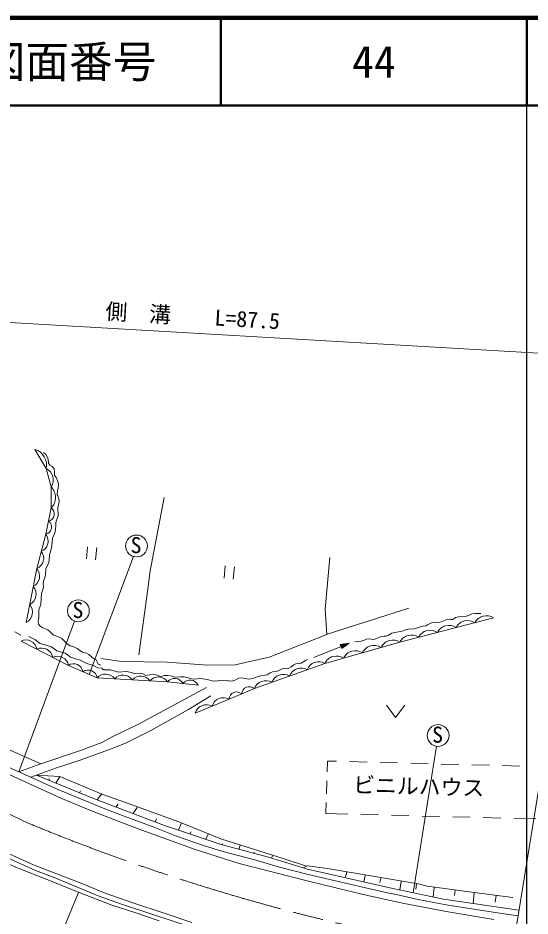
# Model space of a CAD drawing. Units: millimetres, scale not verified. Extents: x 40000 to 680000, y 20000 to 380000.
# Drawn here: x 520782 to 579350, y 277258 to 380000 of the extents above; entities that cross this region are included whole.
import ezdxf
from ezdxf.enums import TextEntityAlignment as Align

# ---------------------------------------------------------------- set-up
doc = ezdxf.new("R2010")
doc.units = ezdxf.units.MM
doc.header["$LTSCALE"] = 1000
doc.linetypes.add('CHAIN', pattern=[18.5, 12, -1.5, 3.5, -1.5])
for name, color, linetype, lineweight in [('M-BGD', 7, 'Continuous', 13), ('M-BMK', 2, 'CHAIN', 13), ('M-BMK-SRVR', 3, 'Continuous', 13), ('M-STR-HTXT', 7, 'Continuous', 13), ('M-TTL', 2, 'Continuous', 140), ('M-TTL-BAND', 7, 'Continuous', 25), ('M-TTL-LINE', 7, 'Continuous', 50)]:
    doc.layers.add(name, color=color, linetype=linetype, lineweight=lineweight)
doc.layers.add('M-TTL-TXT', color=7, linetype='Continuous')
doc.styles.add('ＭＳ ゴシック', font='')
doc.styles.get('ＭＳ ゴシック').set_extended_font_data('MS Gothic')

msp = doc.modelspace()

# ---------------------------------------------------------------- linework, layer by layer
at = {"layer": 'M-BGD'}
for p, q in [((524021, 328448), (522715, 330634)), ((523971, 330044), (523690, 330271)), ((524237, 329563), (523971, 330044)), ((524288, 329059), (524237, 329563)), ((524413, 328834), (524288, 329059)), ((524683, 328693), (524413, 328834)), ((524568, 326353), (524021, 328448)), ((524911, 328408), (524683, 328693)), ((524977, 328022), (524911, 328408)), ((524973, 327686), (524977, 328022)), ((525148, 327424), (524973, 327686)), ((525337, 326989), (525148, 327424)), ((525421, 326595), (525337, 326989)), ((524590, 323945), (524568, 326353)), ((525279, 325461), (525311, 325879)), ((525311, 325879), (525387, 326207)), ((525387, 326207), (525421, 326595)), ((525337, 325339), (525279, 325461)), ((525463, 325022), (525337, 325339)), ((525415, 324249), (525481, 324670)), ((525481, 324670), (525463, 325022)), ((535887, 316755), (537506, 325147)), ((523956, 320931), (524590, 323945)), ((525331, 323735), (525350, 323997)), ((525393, 323345), (525331, 323735)), ((525350, 323997), (525415, 324249)), ((525136, 322420), (525269, 322737)), ((525269, 322737), (525386, 323032)), ((525386, 323032), (525393, 323345)), ((525019, 321258), (525100, 321857)), ((525099, 322235), (525136, 322420)), ((525100, 321857), (525099, 322235)), ((522946, 317012), (523956, 320931)), ((524746, 320503), (524953, 320968)), ((524953, 320968), (525019, 321258)), ((524622, 319417), (524687, 320009)), ((524687, 320009), (524746, 320503)), ((524367, 318053), (524372, 318599)), ((524372, 318599), (524491, 318940)), ((524491, 318940), (524622, 319417)), ((528752, 319504), (528615, 318111)), ((529660, 318008), (529797, 319402)), ((524087, 317244), (524294, 317649)), ((524294, 317649), (524367, 318053)), ((528945, 304889), (533999, 318394)), ((555933, 312383), (556466, 318273)), ((521725, 310833), (522946, 317012)), ((523914, 316303), (523984, 316987)), ((523984, 316987), (524087, 317244)), ((535582, 314390), (535887, 316755)), ((544497, 317304), (544360, 315911)), ((545405, 315809), (545542, 317202)), ((523649, 315226), (523698, 315555)), ((523698, 315555), (523846, 315998)), ((523846, 315998), (523914, 316303)), ((523490, 314139), (523547, 314399)), ((523547, 314399), (523668, 314702)), ((523696, 314990), (523649, 315226)), ((523668, 314702), (523696, 314990)), ((534595, 307137), (535582, 314390)), ((523396, 312910), (523451, 313530)), ((523451, 313530), (523490, 314139)), ((523180, 312285), (523285, 312588)), ((523285, 312588), (523396, 312910)), ((556125, 309484), (555933, 312383)), ((556041, 309454), (565478, 312485)), ((523095, 310957), (523175, 311422)), ((523175, 311422), (523179, 311938)), ((523179, 311938), (523180, 312285)), ((575179, 311366), (564465, 308594)), ((570538, 311198), (570844, 311410)), ((570844, 311410), (571213, 311507)), ((571213, 311507), (571940, 311533)), ((571940, 311533), (572320, 311630)), ((572320, 311630), (572698, 311825)), ((572698, 311825), (573079, 311864)), ((573079, 311864), (573449, 311862)), ((573449, 311862), (573709, 311858)), ((520888, 293757), (527255, 311004)), ((523131, 310653), (523095, 310957)), ((523279, 310450), (523131, 310653)), ((523610, 310216), (523279, 310450)), ((566154, 310108), (566588, 310282)), ((566588, 310282), (567039, 310420)), ((567039, 310420), (567451, 310476)), ((567451, 310476), (567631, 310554)), ((567631, 310554), (568022, 310772)), ((568022, 310772), (568375, 310866)), ((568375, 310866), (568909, 310842)), ((568909, 310842), (569169, 310911)), ((569169, 310911), (569752, 311156)), ((569752, 311156), (570239, 311181)), ((570239, 311181), (570538, 311198)), ((520408, 309761), (521092, 309377)), ((524183, 310019), (523610, 310216)), ((524474, 309769), (524183, 310019)), ((524816, 309413), (524474, 309769)), ((525478, 309176), (524816, 309413)), ((549518, 306882), (556125, 309484)), ((562315, 309251), (562671, 309276)), ((562671, 309276), (562889, 309271)), ((562889, 309271), (563171, 309396)), ((563171, 309396), (563559, 309629)), ((563559, 309629), (563888, 309709)), ((563888, 309709), (564316, 309768)), ((564316, 309768), (564627, 309800)), ((564627, 309800), (564992, 309958)), ((564992, 309958), (565430, 310074)), ((565430, 310074), (566154, 310108)), ((526565, 305931), (521140, 308720)), ((522024, 309235), (522730, 308888)), ((522730, 308888), (523335, 308442)), ((523335, 308442), (524620, 308052)), ((525797, 309012), (525478, 309176)), ((526126, 308680), (525797, 309012)), ((526440, 308375), (526126, 308680)), ((526754, 308181), (526440, 308375)), ((564465, 308594), (555869, 306166)), ((558665, 308473), (557645, 308327)), ((557645, 308327), (557834, 307864)), ((557849, 308356), (557664, 308281)), ((557683, 308235), (558053, 308386)), ((558257, 308415), (557702, 308188)), ((557720, 308142), (558461, 308444)), ((558665, 308473), (557739, 308096)), ((557758, 308049), (558499, 308351)), ((558333, 308230), (557777, 308003)), ((558665, 308473), (557834, 307864)), ((559319, 308653), (559628, 308635)), ((559628, 308635), (559881, 308655)), ((559881, 308655), (560309, 308783)), ((560309, 308783), (560638, 308932)), ((560638, 308932), (560865, 308957)), ((560865, 308957), (561207, 308921)), ((561207, 308921), (561392, 308892)), ((561392, 308892), (561609, 308948)), ((561609, 308948), (561931, 309089)), ((561931, 309089), (562315, 309251)), ((524620, 308052), (525233, 307587)), ((525233, 307587), (526183, 307341)), ((526183, 307341), (526786, 306867)), ((527189, 308045), (526754, 308181)), ((527558, 307882), (527189, 308045)), ((527859, 307620), (527558, 307882)), ((528178, 307456), (527859, 307620)), ((528636, 307315), (528178, 307456)), ((528880, 307175), (528636, 307315)), ((554625, 306827), (557739, 308096)), ((557796, 307957), (558166, 308108)), ((558000, 307986), (557815, 307911)), ((526786, 306867), (527903, 306534)), ((527903, 306534), (528644, 306138)), ((529254, 306829), (528880, 307175)), ((529498, 306696), (529254, 306829)), ((529743, 306567), (529498, 306696)), ((529832, 306329), (529743, 306567)), ((529943, 306078), (529832, 306329)), ((530256, 306732), (532642, 306373)), ((532642, 306373), (537842, 306286)), ((537842, 306286), (542501, 305944)), ((545609, 306011), (549518, 306882)), ((552865, 306137), (553182, 306195)), ((553182, 306195), (553680, 306494)), ((553680, 306494), (553892, 306593)), ((529834, 304500), (526565, 305931)), ((528644, 306138), (529415, 305921)), ((529415, 305921), (529905, 305654)), ((529905, 305654), (530372, 305627)), ((530245, 305946), (529943, 306078)), ((530372, 305627), (530581, 305443)), ((530581, 305443), (531373, 305435)), ((531373, 305435), (532284, 305172)), ((532284, 305172), (533154, 305219)), ((533154, 305219), (533793, 305105)), ((542501, 305944), (545609, 306011)), ((555869, 306166), (547826, 303276)), ((549621, 305072), (549911, 305197)), ((549911, 305197), (550342, 305252)), ((550342, 305252), (550619, 305358)), ((550619, 305358), (551015, 305526)), ((551015, 305526), (551377, 305585)), ((551377, 305585), (551769, 305612)), ((551769, 305612), (552025, 305754)), ((552025, 305754), (552349, 306006)), ((552349, 306006), (552569, 306112)), ((552569, 306112), (552865, 306137)), ((537878, 304051), (529834, 304500)), ((533793, 305105), (534126, 304986)), ((534126, 304986), (534676, 305058)), ((534676, 305058), (535075, 304958)), ((535075, 304958), (535415, 304759)), ((535415, 304759), (535815, 304869)), ((535815, 304869), (536261, 304916)), ((536261, 304916), (536834, 304787)), ((536834, 304787), (537066, 304628)), ((537066, 304628), (537506, 304775)), ((537506, 304775), (537927, 304789)), ((537927, 304789), (538411, 304715)), ((538411, 304715), (538679, 304588)), ((538679, 304588), (539357, 304618)), ((539357, 304618), (539781, 304627)), ((539781, 304627), (540233, 304517)), ((540233, 304517), (540685, 304395)), ((540685, 304395), (541041, 304344)), ((541041, 304344), (541462, 304426)), ((541462, 304426), (541935, 304407)), ((541935, 304407), (542414, 304302)), ((542414, 304302), (542998, 304173)), ((542998, 304173), (543397, 304138)), ((543397, 304138), (543794, 304188)), ((543794, 304188), (544232, 304231)), ((544232, 304231), (544617, 304216)), ((544617, 304216), (545094, 304147)), ((545094, 304147), (545370, 304157)), ((545370, 304157), (545682, 304277)), ((545682, 304277), (546029, 304463)), ((546029, 304463), (546314, 304492)), ((546314, 304492), (546814, 304421)), ((546814, 304421), (547097, 304376)), ((547097, 304376), (547403, 304378)), ((547403, 304378), (547760, 304470)), ((547760, 304470), (548148, 304631)), ((548148, 304631), (548520, 304735)), ((548520, 304735), (549022, 304817)), ((549022, 304817), (549269, 304867)), ((549269, 304867), (549621, 305072)), ((534557, 299223), (542331, 303413)), ((541398, 303656), (537878, 304051)), ((540272, 300901), (542826, 302452)), ((507834, 301648), (523401, 294662)), ((562917, 301375), (563967, 299975)), ((563967, 299975), (565017, 301375)), ((535977, 298476), (540272, 300901)), ((531707, 297832), (534557, 299223)), ((533144, 297065), (535977, 298476)), ((527953, 296178), (530376, 297107)), ((530376, 297107), (531707, 297832)), ((531569, 296412), (533144, 297065)), ((514062, 296853), (525179, 291811)), ((523401, 294662), (527953, 296178)), ((527882, 295089), (531569, 296412)), ((565993, 279925), (568653, 296679)), ((515041, 295596), (525670, 290740)), ((525196, 294232), (527882, 295089)), ((556168, 294992), (556135, 293742)), ((556168, 294992), (557208, 294964)), ((558707, 294925), (560706, 294872)), ((520888, 293757), (523401, 294662)), ((522241, 293144), (525196, 294232)), ((562206, 294832), (564205, 294779)), ((565705, 294740), (567704, 294687)), ((569203, 294647), (571203, 294595)), ((572702, 294555), (574701, 294502)), ((576201, 294462), (578200, 294410)), ((522890, 293383), (529414, 290699)), ((522890, 293383), (525585, 293207)), ((524292, 292807), (524373, 292941)), ((525111, 292469), (525585, 293207)), ((525585, 293207), (530505, 291178)), ((525179, 291811), (530524, 289610)), ((556109, 292742), (556069, 291243)), ((527807, 291360), (527942, 291598)), ((529841, 290537), (530373, 291232)), ((530505, 291178), (533620, 290070)), ((525670, 290740), (529396, 289206)), ((529414, 290699), (537542, 287615)), ((531981, 289725), (532245, 290040)), ((533620, 290070), (539185, 288047)), ((556043, 290243), (556010, 288994)), ((529396, 289206), (532730, 287904)), ((530524, 289610), (532934, 288686)), ((533967, 288971), (534428, 289678)), ((556010, 288994), (558508, 288928)), ((560008, 288888), (562007, 288835)), ((563506, 288796), (565506, 288743)), ((532730, 287904), (534936, 287088)), ((532934, 288686), (536431, 287404)), ((536489, 288015), (536633, 288375)), ((539157, 287071), (539494, 287921)), ((539185, 288047), (543968, 286084)), ((567005, 288703), (569004, 288651)), ((570504, 288611), (572503, 288558)), ((574003, 288518), (576002, 288466)), ((577502, 288426), (580000, 288360)), ((534936, 287088), (537293, 286235)), ((536431, 287404), (538932, 286390)), ((537542, 287615), (544029, 285428)), ((540457, 286632), (540577, 286895)), ((542243, 286030), (542585, 286651)), ((515577, 286270), (522634, 283094)), ((537293, 286235), (540921, 284897)), ((538932, 286390), (541997, 285328)), ((543968, 286084), (551339, 283755)), ((540921, 284897), (546098, 283274)), ((541997, 285328), (544210, 284627)), ((544029, 285428), (549427, 283982)), ((544100, 285409), (544157, 285569)), ((544210, 284627), (547860, 283670)), ((546043, 284888), (546198, 285379)), ((518431, 283738), (521014, 282652)), ((518639, 284324), (522800, 282459)), ((547770, 284426), (547811, 284563)), ((547860, 283670), (550681, 282864)), ((549427, 283982), (553909, 282633)), ((549789, 283873), (549915, 284205)), ((551339, 283755), (553765, 282945)), ((521014, 282652), (524020, 281474)), ((522634, 283094), (527903, 281042)), ((546098, 283274), (554031, 281253)), ((550681, 282864), (553807, 282054)), ((551438, 283377), (551460, 283461)), ((553765, 282945), (553455, 282770)), ((553765, 282945), (553950, 283006)), ((553909, 282633), (563652, 280418)), ((553950, 283006), (556408, 282663)), ((556408, 282663), (561136, 281844)), ((522800, 282459), (524914, 281652)), ((524914, 281652), (529958, 279589)), ((553807, 282054), (560393, 280511)), ((558249, 281730), (558397, 282273)), ((560332, 281123), (560476, 281913)), ((561136, 281844), (566546, 280937)), ((562184, 281081), (562274, 281608)), ((524020, 281474), (527595, 280044)), ((527903, 281042), (530758, 279883)), ((554031, 281253), (560259, 279720)), ((560393, 280511), (563383, 279853)), ((564442, 280252), (564593, 281220)), ((566276, 280337), (566366, 280923)), ((566546, 280937), (567572, 280677)), ((567572, 280677), (572974, 279967)), ((568276, 279443), (568381, 280529)), ((527688, 279944), (525119, 273672)), ((527595, 280044), (531526, 278507)), ((529958, 279589), (532745, 278577)), ((530758, 279883), (533902, 278764)), ((560259, 279720), (564952, 278707)), ((563362, 279858), (566565, 279161)), ((563652, 280418), (569458, 279194)), ((570702, 279593), (570798, 280211)), ((572830, 278701), (572959, 279927)), ((572974, 279967), (577366, 279391)), ((575378, 278849), (575492, 279595)), ((531526, 278507), (534150, 277648)), ((532745, 278577), (536341, 277404)), ((533902, 278764), (537612, 277536)), ((564952, 278707), (570000, 277731)), ((566565, 279161), (569743, 278532)), ((569458, 279194), (578082, 277932)), ((569743, 278532), (573165, 277989)), ((534150, 277648), (536922, 276694)), ((536341, 277404), (540290, 276081)), ((537612, 277536), (540675, 276508)), ((570000, 277731), (575212, 276869)), ((573165, 277989), (576402, 277522)), ((576402, 277522), (577977, 277284))]:
    msp.add_line(p, q, dxfattribs=at)
msp.add_lwpolyline([(547826, 303276), (544928, 302068), (541035, 300462)], dxfattribs=at)
for centre in [(534343, 319596), (527695, 312174), (568832, 297916)]:
    msp.add_circle(centre, 1250, dxfattribs=at)
for centre, radius, start, end in [((522191, 328838), 1871, 347.96055, 73.71954), ((523403, 327168), 1422, 325.04185, 64.21849), ((523379, 325138), 1700, 315.4292, 45.63751), ((524096, 323262), 843, 282.13956, 54.12062), ((523779, 321755), 843, 282.13956, 54.12062), ((522955, 320144), 1274, 292.94099, 38.13127), ((522449, 318185), 1274, 292.94099, 38.13127), ((521906, 316147), 1352, 297.88935, 39.75648), ((521499, 314087), 1352, 297.88935, 39.75648), ((521092, 312028), 1352, 297.88935, 39.75648), ((574352, 310145), 1475, 55.881, 153.135), ((570066, 309036), 1475, 55.881, 153.135), ((572209, 309591), 1475, 55.881, 153.135), ((565781, 307927), 1475, 55.881, 153.135), ((567923, 308482), 1475, 55.881, 153.135), ((521686, 307558), 1284, 10.41378, 115.17293), ((563661, 307331), 1496, 57.5205, 154.01895), ((523495, 306629), 1284, 10.41378, 115.17293), ((559364, 306117), 1496, 57.5205, 154.01895), ((561512, 306724), 1496, 57.5205, 154.01895), ((525303, 305699), 1284, 10.41378, 115.17293), ((555165, 304966), 1391, 59.60629, 159.92869), ((557215, 305511), 1496, 57.5205, 154.01895), ((527163, 305073), 1046, 7.81411, 124.88764), ((528798, 304357), 1046, 7.81411, 124.88764), ((553155, 304243), 1391, 59.60629, 159.92869), ((530797, 303681), 1264, 33.99986, 139.61937), ((532808, 303568), 1264, 33.99986, 139.61937), ((534819, 303456), 1264, 33.99986, 139.61937), ((536830, 303344), 1264, 33.99986, 139.61937), ((538698, 303421), 1034, 24.68884, 142.4877), ((540458, 303224), 1034, 24.68884, 142.4877), ((549133, 302798), 1391, 59.60629, 159.92869), ((551144, 303521), 1391, 59.60629, 159.92869), ((547243, 302636), 866, 47.63895, 177.61442), ((544282, 300873), 1358, 61.61056, 163.22825), ((545793, 302032), 866, 47.63895, 177.61442), ((542336, 300070), 1358, 61.61056, 163.22825)]:
    msp.add_arc(centre, radius, start, end, dxfattribs=at)
at = {"layer": 'M-BMK'}
msp.add_line((483132, 306220), (521945, 287890), dxfattribs=at)
msp.add_arc((611069, 502928), 232775, 247.4881, 261.63951, dxfattribs=at)
at = {"layer": 'M-BMK-SRVR'}
msp.add_line((570389, 230415), (581100, 296571), dxfattribs=at)
at = {"layer": 'M-STR-HTXT'}
msp.add_line((581708, 341559), (497752, 346438), dxfattribs=at)
at = {"layer": 'M-TTL'}
msp.add_line((680000, 380000), (40000, 380000), dxfattribs=at)
at = {"layer": 'M-TTL-BAND'}
msp.add_line((579000, 20000), (579000, 370000), dxfattribs=at)
at = {"layer": 'M-TTL-LINE'}
for p, q in [((543997, 380000), (543997, 370000)), ((579000, 380000), (579000, 370000)), ((40000, 370000), (680000, 370000))]:
    msp.add_line(p, q, dxfattribs=at)

# ---------------------------------------------------------------- texts
at = {"layer": 'M-BGD', "style": 'ＭＳ ゴシック'}
for p in [(533665, 318222), (527016, 310800), (568154, 296543)]:
    msp.add_text('S', height=1833, dxfattribs=at).set_placement(p, align=Align.BOTTOM_LEFT)
msp.add_text('ビニルハウス', height=1833, rotation=358.487, dxfattribs=at).set_placement((559090, 290833), align=Align.BOTTOM_LEFT)
at = {"layer": 'M-STR-HTXT', "style": 'ＭＳ ゴシック'}
msp.add_text('側\u3000溝\u3000\u3000L=87.5', height=1833, rotation=356.674, dxfattribs=at).set_placement((530712, 345003), align=Align.BOTTOM_LEFT)
at = {"layer": 'M-TTL-TXT', "style": 'ＭＳ ゴシック'}
for s, p in [('図面番号', (526622, 375000)), ('44', (561497, 375000))]:
    msp.add_text(s, height=3666, dxfattribs=at).set_placement(p, align=Align.MIDDLE_CENTER)

doc.saveas('drawing.dxf')
